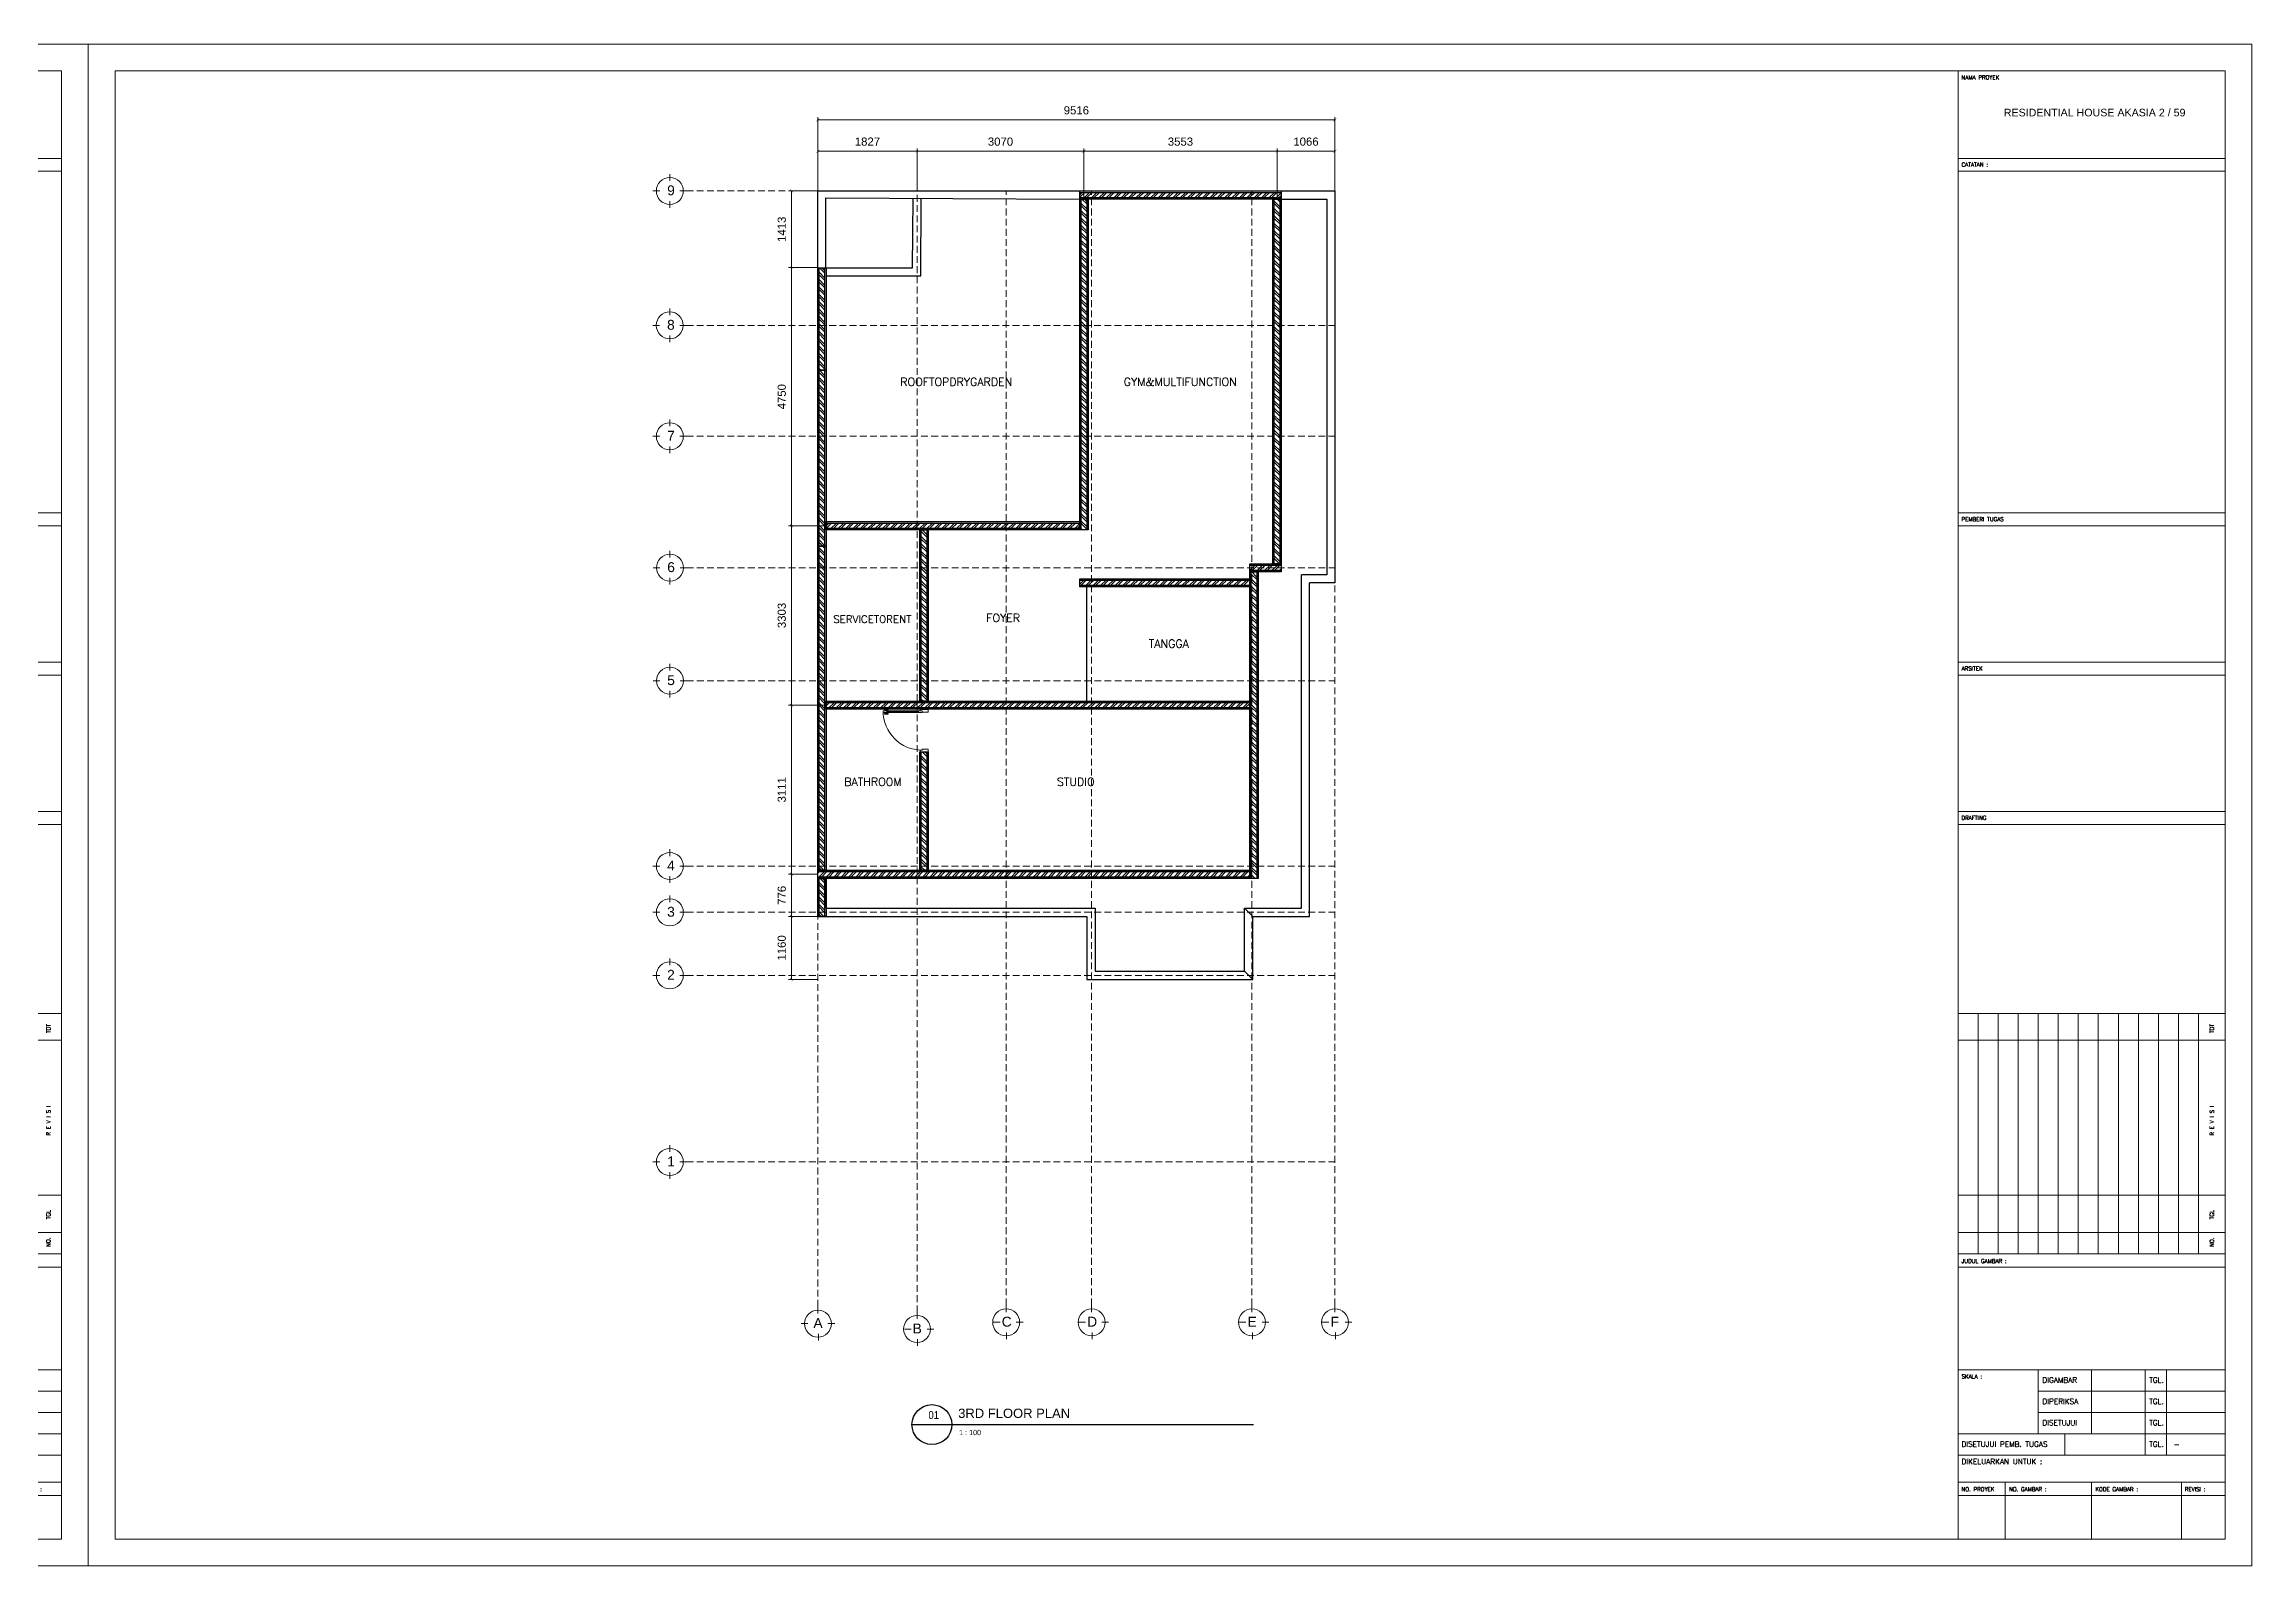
# Model space of a CAD drawing. Header units: millimetres. Extents: x -322387 to 1539330, y -108868 to 282714.
# Drawn here: x 621608 to 662232, y 56496 to 84503 of the extents above; entities that cross this region are included whole.
import ezdxf
from ezdxf.enums import TextEntityAlignment as Align

# ---------------------------------------------------------------- set-up
doc = ezdxf.new("R2010")
doc.units = ezdxf.units.MM
doc.header["$MEASUREMENT"] = 0
for name, pattern in [('DASHED2', [0.375, 0.25, -0.125]), ('HIDDEN2', [0.1875, 0.125, -0.0625]), ('SLD-Solid', [0])]:
    doc.linetypes.add(name, pattern=pattern)
for name, color, linetype, lineweight in [('09-Arsiran', 8, 'Continuous', 5), ('AS', 8, 'HIDDEN2', 5), ('DOOR OPENING', 4, 'SLD-Solid', 5), ('HATCH', 8, 'Continuous', 5), ('KOP', 7, 'Continuous', 80), ('LEGEND', 1, 'DASHED2', 50), ('XR-KOP A3_MOZART$0$A-TXTKOP', 3, 'Continuous', 5), ('XR-KOP A3_MOZART$0$KOP-A1$0$A-GRSKOP', 1, 'Continuous', 5), ('XR-KOP A3_MOZART$0$KOP-A1$0$A-TXTKOP', 3, 'Continuous', 5)]:
    doc.layers.add(name, color=color, linetype=linetype, lineweight=lineweight)
doc.layers.add('NOT', color=1, linetype='Continuous')
doc.layers.add('WALL', color=255, linetype='Continuous')
doc.styles.add('HAND', font='ROMAND.SHX', dxfattribs={"width": 0.8, "height": 250})
doc.styles.add('NOTEXT1', font='arial.ttf')
doc.styles.add('NOTEXT2', font='arial.ttf')
doc.styles.add('NOTEXT4', font='arial.ttf')
doc.styles.get("Standard").update_dxf_attribs({"font": 'arial.ttf'})
doc.styles.add('style2', font='times.ttf', dxfattribs={"height": 0.18})
doc.styles.add('XR-KOP A3_MOZART$0$KOP-A1$0$ROMANS', font='romans.shx', dxfattribs={"height": 200})
doc.styles.add('XR-KOP A3_MOZART$0$ROMANS', font='romans.shx', dxfattribs={"height": 200})
doc.dimstyles.new('DIM100', dxfattribs={"dimscale": 0, "dimtxt": 150, "dimasz": 50, "dimexe": 50, "dimexo": 0, "dimgap": 100, "dimtad": 1, "dimtoh": 1, "dimdec": 0, "dimdsep": 46, "dimtxsty": 'Standard', "dimblk": 'ARCHTICK', "dimcen": 1, "dimclrd": 1, "dimclre": 1, "dimadec": 0, "dimazin": 0, "dimtfac": 250, "dimtdec": 0, "dimtix": 1, "dimtmove": 0, "dimatfit": 3, "dimldrblk": 'DOT', "dimfxl": 150, "dimtolj": 1, "dimtzin": 0, "dimlwd": 5, "dimlwe": 5, "dimarcsym": 0})

# ---------------------------------------------------------------- blocks, each defined once
blk = doc.blocks.new('hsdh')
at = {"layer": 'XR-KOP A3_MOZART$0$KOP-A1$0$A-GRSKOP', "linetype": 'Continuous', "lineweight": 5}
for p, q in [((140385, 56660), (140385, 82138)), ((140385, 80618), (145017, 80618)), ((140385, 74466), (145017, 74466)), ((140385, 74244), (145017, 74244)), ((140385, 71876), (145017, 71876)), ((140385, 71654), (145017, 71654)), ((140385, 69286), (145017, 69286)), ((140385, 69063), (145017, 69063)), ((140385, 65781), (145017, 65781)), ((140385, 65781), (145017, 65781)), ((140732, 61611), (140732, 65781)), ((141079, 61611), (141079, 65781)), ((141427, 61611), (141427, 65781)), ((141774, 61611), (141774, 65781)), ((142122, 61611), (142122, 65781)), ((142469, 61611), (142469, 65781)), ((142816, 61611), (142816, 65781)), ((143164, 61611), (143164, 65781)), ((143511, 61611), (143511, 65781)), ((143859, 61611), (143859, 65781)), ((144206, 61611), (144206, 65781)), ((144554, 61611), (144554, 65781)), ((140385, 65317), (145017, 65317)), ((140385, 62631), (145017, 62631)), ((140385, 61982), (145017, 61982)), ((140385, 61611), (145017, 61611)), ((140385, 61611), (145017, 61611)), ((140385, 61380), (145017, 61380)), ((140385, 59597), (145017, 59597)), ((141774, 59597), (141774, 58485)), ((142701, 59597), (142701, 58485)), ((143627, 59597), (143627, 58115)), ((143998, 59597), (143998, 58115)), ((141774, 59226), (145017, 59226)), ((141774, 58856), (145017, 58856)), ((140385, 58485), (145017, 58485)), ((142237, 58485), (142237, 58115)), ((140385, 58115), (145017, 58115)), ((140385, 57651), (145017, 57651)), ((141201, 57651), (141201, 56660)), ((142701, 57651), (142701, 56660)), ((144258, 57651), (144258, 56660)), ((140385, 57420), (145017, 57420))]:
    blk.add_line(p, q, dxfattribs=at)
at = {"layer": 'XR-KOP A3_MOZART$0$KOP-A1$0$A-GRSKOP', "color": 0, "linetype": 'Continuous', "lineweight": 5}
blk.add_lwpolyline([(145480, 82601), (107945, 82601), (107945, 56197), (145480, 56197)], close=True, dxfattribs=at)
at = {"layer": 'XR-KOP A3_MOZART$0$KOP-A1$0$A-GRSKOP', "color": 5, "linetype": 'Continuous', "lineweight": 5}
blk.add_lwpolyline([(145017, 82138), (108409, 82138), (108409, 56660), (145017, 56660)], close=True, dxfattribs=at)
at = {"layer": 'XR-KOP A3_MOZART$0$KOP-A1$0$A-GRSKOP', "linetype": 'Continuous', "lineweight": 5}
blk.add_lwpolyline([(145017, 80396), (140385, 80396)], dxfattribs=at)
at = {"layer": 'KOP', "color": 7, "insert": (141177, 81480), "char_height": 132.26, "attachment_point": 1, "style": 'style2'}
blk.add_mtext('{\\fArial|b0|i0|c0|p34;RESIDENTIAL HOUSE AKASIA 2 / 59}', dxfattribs=at)
at = {"layer": 'XR-KOP A3_MOZART$0$A-TXTKOP', "lineweight": 5, "style": 'XR-KOP A3_MOZART$0$ROMANS'}
blk.add_text('-', height=92.6, dxfattribs=at).set_placement((144125, 58258))
at = {"layer": 'XR-KOP A3_MOZART$0$KOP-A1$0$A-TXTKOP', "lineweight": 5, "style": 'XR-KOP A3_MOZART$0$KOP-A1$0$ROMANS'}
for s, height, p in [('NAMA PROYEK', 69.49, (140443, 81990)), ('CATATAN :', 69.5, (140443, 80475)), ('PEMBERI TUGAS', 69.49, (140443, 74323)), ('ARSITEK', 69.5, (140443, 71733)), ('DRAFTING', 69.5, (140443, 69142)), ('JUDUL GAMBAR :', 69.49, (140443, 61451)), ('SKALA :', 69.5, (140443, 59449)), ('DIGAMBAR', 92.6, (141846, 59375)), ('TGL.', 92.6, (143699, 59375)), ('DIPERIKSA', 92.6, (141846, 59004)), ('TGL.', 92.6, (143699, 59004)), ('DISETUJUI', 92.6, (141846, 58634)), ('TGL.', 92.6, (143699, 58634)), ('DISETUJUI PEMB. TUGAS', 92.65, (140443, 58262)), ('TGL.', 92.6, (143699, 58263)), ('DIKELUARKAN UNTUK :', 92.65, (140443, 57961)), ('NO. PROYEK', 69.5, (140443, 57491)), ('NO. GAMBAR :', 69.49, (141267, 57491)), ('KODE GAMBAR :', 69.49, (142767, 57491)), ('REVISI :', 69.5, (144317, 57491))]:
    blk.add_text(s, height=height, dxfattribs=at).set_placement(p)
for s, height, p in [('TDT', 69.5, (144822, 65440)), ('R E V I S I', 69.49, (144822, 63662)), ('TGL', 69.5, (144822, 62210)), ('NO.', 69.5, (144822, 61732))]:
    blk.add_text(s, height=height, rotation=90, dxfattribs=at).set_placement(p)
blk = doc.blocks.new('NOT-28-ADI')
at = {"const_width": 50}
blk.add_lwpolyline([(-750, 0), (750, 0)], dxfattribs=at)
blk.add_circle((0, 0), 750)
at = {"layer": 'NOT'}
blk.add_line((750, 0), (12100, 0), dxfattribs=at)
at = {"color": 5, "style": 'NOTEXT4'}
for tag, p in [('JDL1', (988, 765)), ('JDL2', (988, 250))]:
    blk.add_attdef(tag, p, '', height=350, dxfattribs=at)
at = {"color": 5, "style": 'NOTEXT4', "width": 0.85}
blk.add_attdef('NO', text='', height=300, dxfattribs=at).set_placement((68, 360), align=Align.MIDDLE_CENTER)
at = {"style": 'NOTEXT1', "width": 0.85}
blk.add_attdef('REF.', text='', height=200, dxfattribs=at).set_placement((0, -190), align=Align.TOP_CENTER)
blk.add_attdef('SCALE', (1020, -398), '', height=200, dxfattribs=at)
blk.add_attdef('ROOM', text='', height=200, dxfattribs=at).set_placement((3715, -388), align=Align.RIGHT)
blk = doc.blocks.new('*U276')
at = {"layer": 'HATCH'}
h = blk.add_hatch(dxfattribs=at)
h.set_pattern_fill('ANSI32', color=0, scale=10)
h.set_pattern_definition([(45, (-9109.01, -10567.46), (-67.3519, 67.3519), []), (45, (-9064.11, -10567.46), (-67.3519, 67.3519), [])])
h.paths.add_polyline_path([(122, 50), (122, -50), (6026, -50), (6026, 50)])
at = {"layer": 'WALL', "color": 0}
for points in [[(122, 75), (6026, 75), (6026, -75), (122, -75)], [(122, 50), (6026, 50), (6026, -50), (122, -50)]]:
    blk.add_lwpolyline(points, close=True, dxfattribs=at)
blk = doc.blocks.new('*U635')
at = {"layer": 'HATCH'}
h = blk.add_hatch(dxfattribs=at)
h.set_pattern_fill('ANSI32', color=0, scale=10)
h.set_pattern_definition([(45, (-20915.64, -10567.46), (-67.35192, 67.35192), []), (45, (-20870.74, -10567.46), (-67.35192, 67.35192), [])])
h.paths.add_polyline_path([(-3909, 50), (-3909, -50), (-1750, -50), (-1750, 50)])
at = {"layer": 'WALL', "color": 0}
for points in [[(-3909, 75), (-1750, 75), (-1750, -75), (-3909, -75)], [(-3909, 50), (-1750, 50), (-1750, -50), (-3909, -50)]]:
    blk.add_lwpolyline(points, close=True, dxfattribs=at)
blk = doc.blocks.new('*U270')
at = {"layer": 'HATCH'}
h = blk.add_hatch(dxfattribs=at)
h.set_pattern_fill('ANSI32', color=0, scale=10)
h.set_pattern_definition([(45, (-34090.22, -10567.46), (-67.35192, 67.35192), []), (45, (-34045.31, -10567.46), (-67.35192, 67.35192), [])])
h.paths.add_polyline_path([(-12738, 50), (-12738, -50), (-6095, -50), (-6095, 50)])
at = {"layer": 'WALL', "color": 0}
for points in [[(-12738, 75), (-6095, 75), (-6095, -75), (-12738, -75)], [(-12738, 50), (-6095, 50), (-6095, -50), (-12738, -50)]]:
    blk.add_lwpolyline(points, close=True, dxfattribs=at)
blk = doc.blocks.new('*U273')
at = {"layer": 'HATCH'}
h = blk.add_hatch(dxfattribs=at)
h.set_pattern_fill('ANSI32', color=0, scale=10)
h.set_pattern_definition([(45, (7291.69, -10567.46), (-67.3519, 67.3519), []), (45, (7336.59, -10567.46), (-67.3519, 67.3519), [])])
h.paths.add_polyline_path([(12824, -50), (12824, 50), (9724, 50), (9724, -50)])
at = {"layer": 'WALL', "color": 0}
for points in [[(9724, 75), (12824, 75), (12824, -75), (9724, -75)], [(9724, 50), (12824, 50), (12824, -50), (9724, -50)]]:
    blk.add_lwpolyline(points, close=True, dxfattribs=at)
blk = doc.blocks.new('*U283')
at = {"layer": 'HATCH'}
h = blk.add_hatch(dxfattribs=at)
h.set_pattern_fill('ANSI32', color=0, scale=10)
h.set_pattern_definition([(45, (-32860.71, -10567.46), (-67.35192, 67.35192), []), (45, (-32815.81, -10567.46), (-67.35192, 67.35192), [])])
h.paths.add_polyline_path([(-10363, 50), (-10363, -50), (-7241, -50), (-7241, 50)])
at = {"layer": 'WALL', "color": 0}
for points in [[(-10363, 75), (-7241, 75), (-7241, -75), (-10363, -75)], [(-10363, 50), (-7241, 50), (-7241, -50), (-10363, -50)]]:
    blk.add_lwpolyline(points, close=True, dxfattribs=at)
blk = doc.blocks.new('*U274')
at = {"layer": 'HATCH'}
h = blk.add_hatch(dxfattribs=at)
h.set_pattern_fill('ANSI32', color=0, scale=10)
h.set_pattern_definition([(45, (13110.93, -10567.46), (-67.3519, 67.3519), []), (45, (13155.83, -10567.46), (-67.3519, 67.3519), [])])
h.paths.add_polyline_path([(18046, -50), (18046, 50), (10322, 50), (10322, -50)])
at = {"layer": 'WALL', "color": 0}
for points in [[(10322, 75), (18046, 75), (18046, -75), (10322, -75)], [(10322, 50), (18046, 50), (18046, -50), (10322, -50)]]:
    blk.add_lwpolyline(points, close=True, dxfattribs=at)
blk = doc.blocks.new('*U275')
at = {"layer": 'HATCH'}
h = blk.add_hatch(dxfattribs=at)
h.set_pattern_fill('ANSI32', color=0, scale=10)
h.set_pattern_definition([(45, (-7030.48, -10567.46), (-67.3519, 67.3519), []), (45, (-6985.58, -10567.46), (-67.3519, 67.3519), [])])
h.paths.add_polyline_path([(176, 50), (176, -50), (8051, -50), (8051, 50)])
at = {"layer": 'WALL', "color": 0}
for points in [[(176, 75), (8051, 75), (8051, -75), (176, -75)], [(176, 50), (8051, 50), (8051, -50), (176, -50)]]:
    blk.add_lwpolyline(points, close=True, dxfattribs=at)
blk = doc.blocks.new('*U280')
at = {"layer": 'HATCH'}
h = blk.add_hatch(dxfattribs=at)
h.set_pattern_fill('ANSI32', color=0, scale=10)
h.set_pattern_definition([(45, (-6555.1, -10567.46), (-67.3519, 67.3519), []), (45, (-6510.2, -10567.46), (-67.3519, 67.3519), [])])
h.paths.add_polyline_path([(2747, 50), (2747, -50), (5955, -50), (5955, 50)])
at = {"layer": 'WALL', "color": 0}
for points in [[(2747, 75), (5955, 75), (5955, -75), (2747, -75)], [(2747, 50), (5955, 50), (5955, -50), (2747, -50)]]:
    blk.add_lwpolyline(points, close=True, dxfattribs=at)
blk = doc.blocks.new('*U272')
at = {"layer": 'HATCH'}
h = blk.add_hatch(dxfattribs=at)
h.set_pattern_fill('ANSI32', color=0, scale=10)
h.set_pattern_definition([(45, (-3487.47, -10567.46), (-67.3519, 67.3519), []), (45, (-3442.57, -10567.46), (-67.3519, 67.3519), [])])
h.paths.add_polyline_path([(6820, -50), (6820, 50), (4950, 50), (4950, -50)])
at = {"layer": 'WALL', "color": 0}
for points in [[(4950, 75), (6820, 75), (6820, -75), (4950, -75)], [(4950, 50), (6820, 50), (6820, -50), (4950, -50)]]:
    blk.add_lwpolyline(points, close=True, dxfattribs=at)
blk = doc.blocks.new('*U269')
at = {"layer": 'HATCH'}
h = blk.add_hatch(dxfattribs=at)
h.set_pattern_fill('ANSI32', color=0, scale=10)
h.set_pattern_definition([(45, (7116.1, -10567.46), (-67.3519, 67.3519), []), (45, (7161, -10567.46), (-67.3519, 67.3519), [])])
h.paths.add_polyline_path([(13021, -50), (13021, 50), (9352, 50), (9352, -50)])
at = {"layer": 'WALL', "color": 0}
for points in [[(9352, 75), (13021, 75), (13021, -75), (9352, -75)], [(9352, 50), (13021, 50), (13021, -50), (9352, -50)]]:
    blk.add_lwpolyline(points, close=True, dxfattribs=at)
blk = doc.blocks.new('*U271')
at = {"layer": 'HATCH'}
h = blk.add_hatch(dxfattribs=at)
h.set_pattern_fill('ANSI32', color=0, scale=10)
h.set_pattern_definition([(45, (9426.55, -10567.46), (-67.3519, 67.3519), []), (45, (9471.45, -10567.46), (-67.3519, 67.3519), [])])
h.paths.add_polyline_path([(12626, -50), (12626, 50), (12057, 50), (12057, -50)])
at = {"layer": 'WALL', "color": 0}
for points in [[(12057, 75), (12626, 75), (12626, -75), (12057, -75)], [(12057, 50), (12626, 50), (12626, -50), (12057, -50)]]:
    blk.add_lwpolyline(points, close=True, dxfattribs=at)
blk = doc.blocks.new('*U279')
at = {"layer": 'HATCH'}
h = blk.add_hatch(dxfattribs=at)
h.set_pattern_fill('ANSI32', color=0, scale=10)
h.set_pattern_definition([(45, (-23283.86, -10567.46), (-67.35192, 67.35192), []), (45, (-23238.96, -10567.46), (-67.35192, 67.35192), [])])
h.paths.add_polyline_path([(-6806, 50), (-6806, -50), (-1221, -50), (-1221, 50)])
at = {"layer": 'WALL', "color": 0}
for points in [[(-6806, 75), (-1221, 75), (-1221, -75), (-6806, -75)], [(-6806, 50), (-1221, 50), (-1221, -50), (-6806, -50)]]:
    blk.add_lwpolyline(points, close=True, dxfattribs=at)
blk = doc.blocks.new('*U278')
at = {"layer": 'HATCH'}
h = blk.add_hatch(dxfattribs=at)
h.set_pattern_fill('ANSI32', color=0, scale=10)
h.set_pattern_definition([(45, (-21328.71, -10567.46), (-67.3519, 67.3519), []), (45, (-21283.81, -10567.46), (-67.3519, 67.3519), [])])
h.paths.add_polyline_path([(-3382, 50), (-3382, -50), (-2689, -50), (-2689, 50)])
at = {"layer": 'WALL', "color": 0}
for points in [[(-3382, 75), (-2689, 75), (-2689, -75), (-3382, -75)], [(-3382, 50), (-2689, 50), (-2689, -50), (-3382, -50)]]:
    blk.add_lwpolyline(points, close=True, dxfattribs=at)
blk = doc.blocks.new('*U281')
at = {"layer": 'HATCH'}
h = blk.add_hatch(dxfattribs=at)
h.set_pattern_fill('ANSI32', color=0, scale=10)
h.set_pattern_definition([(45, (16210.78, -10567.46), (-67.3519, 67.3519), []), (45, (16255.68, -10567.46), (-67.3519, 67.3519), [])])
h.paths.add_polyline_path([(18046, -50), (18046, 50), (13421, 50), (13421, -50)])
at = {"layer": 'WALL', "color": 0}
for points in [[(13421, 75), (18046, 75), (18046, -75), (13421, -75)], [(13421, 50), (18046, 50), (18046, -50), (13421, -50)]]:
    blk.add_lwpolyline(points, close=True, dxfattribs=at)
blk = doc.blocks.new('*U282')
at = {"layer": 'HATCH'}
h = blk.add_hatch(dxfattribs=at)
h.set_pattern_fill('ANSI32', color=0, scale=10)
h.set_pattern_definition([(45, (-34707.13, -10567.46), (-67.35192, 67.35192), []), (45, (-34662.23, -10567.46), (-67.35192, 67.35192), [])])
h.paths.add_polyline_path([(-12738, 50), (-12738, -50), (-6711, -50), (-6711, 50)])
at = {"layer": 'WALL', "color": 0}
for points in [[(-12738, 75), (-6711, 75), (-6711, -75), (-12738, -75)], [(-12738, 50), (-6711, 50), (-6711, -50), (-12738, -50)]]:
    blk.add_lwpolyline(points, close=True, dxfattribs=at)
blk = doc.blocks.new('_ArchTick')
at = {"color": 0, "linetype": 'ByBlock', "const_width": 0.15}
blk.add_lwpolyline([(-0.5, -0.5), (0.5, 0.5)], dxfattribs=at)
blk = doc.blocks.new('*D1178')
at = {"color": 1, "lineweight": 5, "transparency": 16777216}
for p, q in [((635844, 81802), (635844, 82581)), ((635844, 82531), (637671, 82531)), ((637671, 81802), (637671, 82581))]:
    blk.add_line(p, q, dxfattribs=at)
at = {"layer": 'Defpoints', "color": 0, "transparency": 16777216}
for p in [(637671, 82531), (635844, 81802), (637671, 81802)]:
    blk.add_point(p, dxfattribs=at)
at = {"color": 1, "lineweight": 5, "transparency": 16777216, "xscale": 50, "yscale": 50, "zscale": 50, "rotation": 180}
blk.add_blockref('_ArchTick', (635844, 82531), dxfattribs=at)
at = {"color": 1, "lineweight": 5, "transparency": 16777216, "xscale": 50, "yscale": 50, "zscale": 50}
blk.add_blockref('_ArchTick', (637671, 82531), dxfattribs=at)
at = {"color": 0, "transparency": 16777216, "insert": (636757, 82708), "char_height": 150, "attachment_point": 5}
blk.add_mtext('\\A1;1827', dxfattribs=at)
blk = doc.blocks.new('_DOT')
at = {"color": 0, "linetype": 'ByBlock'}
blk.add_line((-0.5, 0), (-1, 0), dxfattribs=at)
at = {"color": 0, "linetype": 'ByBlock', "const_width": 0.5}
blk.add_lwpolyline([(-0.25, 0, 1), (0.25, 0, 1)], format="xyb", close=True, dxfattribs=at)
blk = doc.blocks.new('*D1179')
at = {"color": 1, "lineweight": 5, "transparency": 16777216}
for p, q in [((637671, 81802), (637671, 82581)), ((637671, 82531), (640741, 82531)), ((640741, 81649), (640741, 82581))]:
    blk.add_line(p, q, dxfattribs=at)
at = {"layer": 'Defpoints', "color": 0, "transparency": 16777216}
for p in [(640741, 82531), (637671, 81802), (640741, 81649)]:
    blk.add_point(p, dxfattribs=at)
at = {"color": 1, "lineweight": 5, "transparency": 16777216, "xscale": 50, "yscale": 50, "zscale": 50, "rotation": 180}
blk.add_blockref('_ArchTick', (637671, 82531), dxfattribs=at)
at = {"color": 1, "lineweight": 5, "transparency": 16777216, "xscale": 50, "yscale": 50, "zscale": 50}
blk.add_blockref('_ArchTick', (640741, 82531), dxfattribs=at)
at = {"color": 0, "transparency": 16777216, "insert": (639206, 82708), "char_height": 150, "attachment_point": 5}
blk.add_mtext('\\A1;3070', dxfattribs=at)
blk = doc.blocks.new('*D1180')
at = {"color": 1, "lineweight": 5, "transparency": 16777216}
for p, q in [((640741, 81649), (640741, 82581)), ((640741, 82531), (644294, 82531)), ((644294, 81649), (644294, 82581))]:
    blk.add_line(p, q, dxfattribs=at)
at = {"layer": 'Defpoints', "color": 0, "transparency": 16777216}
for p in [(644294, 82531), (640741, 81649), (644294, 81649)]:
    blk.add_point(p, dxfattribs=at)
at = {"color": 1, "lineweight": 5, "transparency": 16777216, "xscale": 50, "yscale": 50, "zscale": 50, "rotation": 180}
blk.add_blockref('_ArchTick', (640741, 82531), dxfattribs=at)
at = {"color": 1, "lineweight": 5, "transparency": 16777216, "xscale": 50, "yscale": 50, "zscale": 50}
blk.add_blockref('_ArchTick', (644294, 82531), dxfattribs=at)
at = {"color": 0, "transparency": 16777216, "insert": (642517, 82708), "char_height": 150, "attachment_point": 5}
blk.add_mtext('\\A1;3553', dxfattribs=at)
blk = doc.blocks.new('*D1181')
at = {"color": 1, "lineweight": 5, "transparency": 16777216}
for p, q in [((644294, 81649), (644294, 82581)), ((644294, 82531), (645360, 82531)), ((645360, 81802), (645360, 82581))]:
    blk.add_line(p, q, dxfattribs=at)
at = {"layer": 'Defpoints', "color": 0, "transparency": 16777216}
for p in [(645360, 82531), (645360, 81802), (644294, 81649)]:
    blk.add_point(p, dxfattribs=at)
at = {"color": 1, "lineweight": 5, "transparency": 16777216, "xscale": 50, "yscale": 50, "zscale": 50, "rotation": 180}
blk.add_blockref('_ArchTick', (644294, 82531), dxfattribs=at)
at = {"color": 1, "lineweight": 5, "transparency": 16777216, "xscale": 50, "yscale": 50, "zscale": 50}
blk.add_blockref('_ArchTick', (645360, 82531), dxfattribs=at)
at = {"color": 0, "transparency": 16777216, "insert": (644827, 82708), "char_height": 150, "attachment_point": 5}
blk.add_mtext('\\A1;1066', dxfattribs=at)
blk = doc.blocks.new('*D1182')
at = {"color": 1, "lineweight": 5, "transparency": 16777216}
for p, q in [((635844, 81802), (635844, 83158)), ((635844, 83108), (645360, 83108)), ((645360, 81802), (645360, 83158))]:
    blk.add_line(p, q, dxfattribs=at)
at = {"layer": 'Defpoints', "color": 0, "transparency": 16777216}
for p in [(645360, 83108), (635844, 81802), (645360, 81802)]:
    blk.add_point(p, dxfattribs=at)
at = {"color": 1, "lineweight": 5, "transparency": 16777216, "xscale": 50, "yscale": 50, "zscale": 50, "rotation": 180}
blk.add_blockref('_ArchTick', (635844, 83108), dxfattribs=at)
at = {"color": 1, "lineweight": 5, "transparency": 16777216, "xscale": 50, "yscale": 50, "zscale": 50}
blk.add_blockref('_ArchTick', (645360, 83108), dxfattribs=at)
at = {"color": 0, "transparency": 16777216, "insert": (640602, 83284), "char_height": 150, "attachment_point": 5}
blk.add_mtext('\\A1;9516', dxfattribs=at)
blk = doc.blocks.new('*D1183')
at = {"color": 1, "lineweight": 5, "transparency": 16777216}
for p, q in [((635844, 81802), (635307, 81802)), ((635357, 81802), (635357, 80389)), ((635844, 80389), (635307, 80389))]:
    blk.add_line(p, q, dxfattribs=at)
at = {"layer": 'Defpoints', "color": 0, "transparency": 16777216}
for p in [(635844, 81802), (635357, 80389), (635844, 80389)]:
    blk.add_point(p, dxfattribs=at)
at = {"color": 1, "lineweight": 5, "transparency": 16777216, "xscale": 50, "yscale": 50, "zscale": 50}
for p, rotation in [((635357, 81802), 90), ((635357, 80389), 270)]:
    blk.add_blockref('_ArchTick', p, dxfattribs=dict(at, rotation=rotation))
at = {"color": 0, "transparency": 16777216, "insert": (635181, 81095), "char_height": 150, "attachment_point": 5, "rotation": 90}
blk.add_mtext('\\A1;1413', dxfattribs=at)
blk = doc.blocks.new('*D1184')
at = {"color": 1, "lineweight": 5, "transparency": 16777216}
for p, q in [((635844, 80389), (635307, 80389)), ((635357, 80389), (635357, 75639)), ((635995, 75639), (635307, 75639))]:
    blk.add_line(p, q, dxfattribs=at)
at = {"layer": 'Defpoints', "color": 0, "transparency": 16777216}
for p in [(635844, 80389), (635357, 75639), (635995, 75639)]:
    blk.add_point(p, dxfattribs=at)
at = {"color": 1, "lineweight": 5, "transparency": 16777216, "xscale": 50, "yscale": 50, "zscale": 50}
for p, rotation in [((635357, 80389), 90), ((635357, 75639), 270)]:
    blk.add_blockref('_ArchTick', p, dxfattribs=dict(at, rotation=rotation))
at = {"color": 0, "transparency": 16777216, "insert": (635181, 78014), "char_height": 150, "attachment_point": 5, "rotation": 90}
blk.add_mtext('\\A1;4750', dxfattribs=at)
blk = doc.blocks.new('*D1185')
at = {"color": 1, "lineweight": 5, "transparency": 16777216}
for p, q in [((635995, 75639), (635307, 75639)), ((635357, 75639), (635357, 72336)), ((635995, 72336), (635307, 72336))]:
    blk.add_line(p, q, dxfattribs=at)
at = {"layer": 'Defpoints', "color": 0, "transparency": 16777216}
for p in [(635995, 75639), (635357, 72336), (635995, 72336)]:
    blk.add_point(p, dxfattribs=at)
at = {"color": 1, "lineweight": 5, "transparency": 16777216, "xscale": 50, "yscale": 50, "zscale": 50}
for p, rotation in [((635357, 75639), 90), ((635357, 72336), 270)]:
    blk.add_blockref('_ArchTick', p, dxfattribs=dict(at, rotation=rotation))
at = {"color": 0, "transparency": 16777216, "insert": (635181, 73988), "char_height": 150, "attachment_point": 5, "rotation": 90}
blk.add_mtext('\\A1;3303', dxfattribs=at)
blk = doc.blocks.new('*D1186')
at = {"color": 1, "lineweight": 5, "transparency": 16777216}
for p, q in [((635995, 72336), (635307, 72336)), ((635357, 72336), (635357, 69225)), ((635844, 69225), (635307, 69225))]:
    blk.add_line(p, q, dxfattribs=at)
at = {"layer": 'Defpoints', "color": 0, "transparency": 16777216}
for p in [(635995, 72336), (635357, 69225), (635844, 69225)]:
    blk.add_point(p, dxfattribs=at)
at = {"color": 1, "lineweight": 5, "transparency": 16777216, "xscale": 50, "yscale": 50, "zscale": 50}
for p, rotation in [((635357, 72336), 90), ((635357, 69225), 270)]:
    blk.add_blockref('_ArchTick', p, dxfattribs=dict(at, rotation=rotation))
at = {"color": 0, "transparency": 16777216, "insert": (635181, 70780), "char_height": 150, "attachment_point": 5, "rotation": 90}
blk.add_mtext('\\A1;3111', dxfattribs=at)
blk = doc.blocks.new('*D1176')
at = {"color": 1, "lineweight": 5, "transparency": 16777216}
for p, q in [((635844, 69225), (635307, 69225)), ((635357, 69225), (635357, 68449)), ((635844, 68449), (635307, 68449))]:
    blk.add_line(p, q, dxfattribs=at)
at = {"layer": 'Defpoints', "color": 0, "transparency": 16777216}
for p in [(635844, 69225), (635357, 68449), (635844, 68449)]:
    blk.add_point(p, dxfattribs=at)
at = {"color": 1, "lineweight": 5, "transparency": 16777216, "xscale": 50, "yscale": 50, "zscale": 50}
for p, rotation in [((635357, 69225), 90), ((635357, 68449), 270)]:
    blk.add_blockref('_ArchTick', p, dxfattribs=dict(at, rotation=rotation))
at = {"color": 0, "transparency": 16777216, "insert": (635181, 68837), "char_height": 150, "attachment_point": 5, "rotation": 90}
blk.add_mtext('\\A1;776', dxfattribs=at)
blk = doc.blocks.new('*D1177')
at = {"color": 1, "lineweight": 5, "transparency": 16777216}
for p, q in [((635844, 68449), (635307, 68449)), ((635357, 68449), (635357, 67289)), ((635845, 67289), (635307, 67289))]:
    blk.add_line(p, q, dxfattribs=at)
at = {"layer": 'Defpoints', "color": 0, "transparency": 16777216}
for p in [(635844, 68449), (635357, 67289), (635845, 67289)]:
    blk.add_point(p, dxfattribs=at)
at = {"color": 1, "lineweight": 5, "transparency": 16777216, "xscale": 50, "yscale": 50, "zscale": 50}
for p, rotation in [((635357, 68449), 90), ((635357, 67289), 270)]:
    blk.add_blockref('_ArchTick', p, dxfattribs=dict(at, rotation=rotation))
at = {"color": 0, "transparency": 16777216, "insert": (635181, 67869), "char_height": 150, "attachment_point": 5, "rotation": 90}
blk.add_mtext('\\A1;1160', dxfattribs=at)
blk = doc.blocks.new('KUSEN PINTU')
at = {"layer": 'DOOR OPENING', "linetype": 'Continuous', "transparency": 33554687}
for p, q in [((-50, 110), (-30, 110)), ((-50, 0), (-50, 110)), ((-5, 0), (-50, 0)), ((-30, 110), (-30, 150)), ((-30, 150), (-5, 150)), ((-5, 150), (-5, 145)), ((-5, 145), (0, 145)), ((0, 5), (-5, 5)), ((-5, 5), (-5, 0)), ((0, 145), (0, 5))]:
    blk.add_line(p, q, dxfattribs=at)
at = {"layer": 'DOOR OPENING', "linetype": 'Continuous', "ltscale": 10, "transparency": 33554687}
for p, q in [((0, 145), (0, 150)), ((0, 5), (0, 0))]:
    blk.add_line(p, q, dxfattribs=at)
blk = doc.blocks.new('43334GGG')
at = {"layer": 'DOOR OPENING', "linetype": 'Continuous', "transparency": 33554687}
for p, q in [((256087, 171755), (256087, 171784)), ((256155, 171784), (256087, 171784)), ((256087, 171755), (256155, 171755)), ((256155, 171755), (256155, 171784)), ((256711, 171804), (256711, 171813)), ((256711, 171813), (256779, 171813)), ((256779, 171804), (256711, 171804)), ((256779, 171735), (256711, 171735)), ((256711, 171735), (256711, 171727)), ((256711, 171727), (256779, 171727)), ((256739, 171784), (256807, 171784)), ((256739, 171755), (256739, 171784)), ((256807, 171755), (256739, 171755)), ((256762, 171784), (256762, 171787)), ((256784, 171784), (256762, 171784)), ((256784, 171755), (256762, 171755)), ((256762, 171755), (256762, 171753)), ((256763, 171788), (256782, 171788)), ((256763, 171751), (256782, 171751)), ((256779, 171813), (256779, 171804)), ((256779, 171727), (256779, 171735)), ((256784, 171787), (256784, 171784)), ((256784, 171753), (256784, 171755)), ((256807, 171784), (256807, 171755))]:
    blk.add_line(p, q, dxfattribs=at)
at = {"layer": 'DOOR OPENING', "transparency": 33554687}
blk.add_line((256087, 171784), (256127, 171784), dxfattribs=at)
at = {"layer": 'DOOR OPENING', "linetype": 'Continuous', "ltscale": 10, "transparency": 33554687}
for p, q in [((256155, 171784), (256739, 171784)), ((256739, 171770), (256155, 171770)), ((256155, 171755), (256739, 171755)), ((256770, 171804), (256770, 171788)), ((256770, 171751), (256770, 171735)), ((256776, 171804), (256776, 171788)), ((256776, 171751), (256776, 171735))]:
    blk.add_line(p, q, dxfattribs=at)
at = {"layer": 'DOOR OPENING', "ltscale": 10, "transparency": 33554687}
blk.add_arc((256087, 171784), 720, 270, 0, dxfattribs=at)
at = {"layer": 'DOOR OPENING', "linetype": 'Continuous', "transparency": 33554687}
for centre, start, end in [((256763, 171787), 90, 180), ((256763, 171753), 180, 270), ((256782, 171787), 0, 90), ((256782, 171753), 270, 0)]:
    blk.add_arc(centre, 1.69, start, end, dxfattribs=at)
at = {"layer": 'DOOR OPENING', "linetype": 'Continuous', "transparency": 33554687, "xscale": -1, "rotation": 270}
blk.add_blockref('KUSEN PINTU', (255977, 171814), dxfattribs=at)
at = {"layer": 'DOOR OPENING', "linetype": 'Continuous', "transparency": 33554687, "rotation": 270}
blk.add_blockref('KUSEN PINTU', (255977, 171034), dxfattribs=at)

msp = doc.modelspace()

# ---------------------------------------------------------------- linework, layer by layer
for p, q in [((640795.1453, 72411.8814), (640795.1453, 74511.8814)), ((644743.7925, 68598.9637), (644743.7925, 74737.6109)), ((644893.7925, 68448.9637), (644893.7925, 74587.6109)), ((643696.6042, 67438.9637), (643696.6042, 68598.9637)), ((643846.6042, 67288.9637), (643846.6042, 68448.9637)), ((640945.1453, 67438.9637), (643696.6042, 67438.9637)), ((640795.1453, 67288.9637), (643846.6042, 67288.9637))]:
    msp.add_line(p, q)
for points in [[(635843.6864, 80388.5835), (635843.6864, 81801.8814), (640665.1453, 81800.4226)], [(635993.6864, 80388.5835), (635993.6864, 81676.2916), (640664.3146, 81650.4249)], [(637588.7954, 80388.5835), (637595.8759, 81667.0773)], [(637739.7281, 80238.5835), (637745.8736, 81666.2466)], [(644369.522, 81800.4226), (645359.522, 81801.8814), (645359.522, 74587.6109)], [(644369.743, 81650.4227), (645209.522, 81651.6602), (645209.522, 74737.6109)], [(635995.1453, 80388.5835), (637588.7954, 80388.5835)], [(635995.1453, 80238.5835), (637739.7281, 80238.5835)], [(645209.522, 74737.6109), (644743.7925, 74737.6109)], [(645359.522, 74587.6109), (644893.7925, 74587.6109)], [(635843.6864, 69148.9637), (635843.6864, 68448.9637), (640795.1453, 68448.9637)], [(635993.6864, 69148.9637), (635993.6864, 68598.9637), (640945.1453, 68598.9637)], [(640795.1453, 68448.9637), (640795.1453, 67288.9637)], [(640945.1453, 68598.9637), (640945.1453, 67438.9637)], [(643696.6042, 68598.9637), (644743.7925, 68598.9637)], [(643696.6042, 68598.9637), (643846.6042, 68448.9637)], [(643846.6042, 68448.9637), (644893.7925, 68448.9637)], [(643846.6042, 67288.9637), (643696.6042, 67438.9637)]]:
    msp.add_lwpolyline(points)
at = {"layer": '09-Arsiran'}
for p, q in [((633121.0242, 82111.9092), (633121.0242, 81987.8981)), ((632810.9964, 81801.8814), (632935.0075, 81801.8814)), ((633307.0408, 81801.8814), (633431.052, 81801.8814)), ((633121.0242, 81615.8648), (633121.0242, 81491.8537)), ((633119.5653, 79636.9092), (633119.5653, 79512.8981)), ((632809.5375, 79326.8814), (632933.5486, 79326.8814)), ((633305.582, 79326.8814), (633429.5931, 79326.8814)), ((633119.5653, 79140.8648), (633119.5653, 79016.8537)), ((633121.0242, 77595.4503), (633121.0242, 77471.4392)), ((632810.9964, 77285.4226), (632935.0075, 77285.4226)), ((633307.0408, 77285.4226), (633431.052, 77285.4226)), ((633121.0242, 77099.4059), (633121.0242, 76975.3948)), ((633122.4831, 75176.1798), (633122.4831, 75052.1687)), ((632812.4553, 74866.152), (632936.4664, 74866.152)), ((633308.4997, 74866.152), (633432.5108, 74866.152)), ((633122.4831, 74680.1353), (633122.4831, 74556.1242)), ((632812.4553, 72786.8814), (632936.4664, 72786.8814)), ((633122.4831, 73096.9092), (633122.4831, 72972.8981)), ((633308.4997, 72786.8814), (633432.5108, 72786.8814)), ((633122.4831, 72600.8648), (633122.4831, 72476.8537)), ((633121.0242, 69684.7209), (633121.0242, 69560.7098)), ((632810.9964, 69374.6931), (632935.0075, 69374.6931)), ((633121.0242, 69188.6765), (633121.0242, 69064.6653)), ((633307.0408, 69374.6931), (633431.052, 69374.6931)), ((633121.0242, 68833.9915), (633121.0242, 68709.9804)), ((632810.9964, 68523.9637), (632935.0075, 68523.9637)), ((633307.0408, 68523.9637), (633431.052, 68523.9637)), ((633121.0242, 67673.9915), (633121.0242, 67549.9804)), ((632810.9964, 67363.9637), (632935.0075, 67363.9637)), ((633307.0408, 67363.9637), (633431.052, 67363.9637)), ((633121.0242, 64238.9915), (633121.0242, 64114.9804)), ((632810.9964, 63928.9637), (632935.0075, 63928.9637)), ((633307.0408, 63928.9637), (633431.052, 63928.9637)), ((633121.0242, 63742.947), (633121.0242, 63618.9359)), ((635535.1175, 60954.3125), (635659.1287, 60954.3125)), ((635845.1453, 61264.3403), (635845.1453, 61140.3292)), ((636031.162, 60954.3125), (636155.1731, 60954.3125)), ((637670.8748, 61164.3403), (637670.8748, 61040.3292)), ((639075.847, 60979.3125), (639199.8581, 60979.3125)), ((639310.1453, 61289.3403), (639310.1453, 61165.3292)), ((639496.162, 60979.3125), (639620.1731, 60979.3125)), ((640648.7647, 60979.3125), (640772.7758, 60979.3125)), ((640883.0631, 61289.3403), (640883.0631, 61165.3292)), ((641069.0797, 60979.3125), (641193.0909, 60979.3125)), ((643598.7647, 60979.3125), (643722.7758, 60979.3125)), ((643833.0631, 61289.3403), (643833.0631, 61165.3292)), ((644019.0797, 60979.3125), (644143.0909, 60979.3125)), ((645125.2236, 60979.3125), (645249.2347, 60979.3125)), ((645359.522, 61289.3403), (645359.522, 61165.3292)), ((645545.5386, 60979.3125), (645669.5497, 60979.3125)), ((635853.9985, 60768.4539), (635853.9985, 60644.4428)), ((637436.5764, 60854.3125), (637560.5875, 60854.3125)), ((637679.728, 60668.4539), (637679.728, 60544.4428)), ((637856.8914, 60854.3125), (637980.9025, 60854.3125)), ((639318.9985, 60793.4539), (639318.9985, 60669.4428)), ((640891.9163, 60793.4539), (640891.9163, 60669.4428)), ((643841.9163, 60793.4539), (643841.9163, 60669.4428)), ((645368.3752, 60793.4539), (645368.3752, 60669.4428))]:
    msp.add_line(p, q, dxfattribs=at)
for centre in [(633121.0242, 81801.8814), (633119.5653, 79326.8814), (633121.0242, 77285.4226), (633122.4831, 74866.152), (633122.4831, 72786.8814), (633121.0242, 69374.6931), (633121.0242, 68523.9637), (633121.0242, 67363.9637), (633121.0242, 63928.9637), (635845.1453, 60954.3125), (637670.8748, 60854.3125), (639310.1453, 60979.3125), (640883.0631, 60979.3125), (643833.0631, 60979.3125), (645359.522, 60979.3125)]:
    msp.add_circle(centre, 248.0222, dxfattribs=at)
at = {"layer": 'AS', "ltscale": 1000}
for p, q in [((633431.052, 81801.8814), (645359.522, 81801.8814)), ((635845.1453, 61264.3403), (635845.1453, 81801.8814)), ((637670.8748, 61164.3403), (637670.8748, 81801.8814)), ((639310.1453, 61289.3403), (639310.1453, 81801.8814)), ((640883.0631, 61289.3403), (640883.0631, 81801.8814)), ((643833.0631, 61289.3403), (643833.0631, 81801.8814)), ((645359.522, 61289.3403), (645359.522, 81801.8814)), ((633429.5931, 79326.8814), (645358.0631, 79326.8814)), ((633431.052, 77285.4226), (645359.522, 77285.4226)), ((633432.5108, 74866.152), (645360.9808, 74866.152)), ((633432.5108, 72786.8814), (645360.9808, 72786.8814)), ((633431.052, 69374.6931), (645359.522, 69374.6931)), ((633431.052, 68523.9637), (645359.522, 68523.9637)), ((633431.052, 67363.9637), (645359.522, 67363.9637)), ((633431.052, 63928.9637), (645359.522, 63928.9637))]:
    msp.add_line(p, q, dxfattribs=at)

# ---------------------------------------------------------------- block references
at = {"xscale": 1.009725849341427, "yscale": 1.009725849341427, "zscale": 1.009725849341427}
for name, p, rotation in [('*U269', (653812.7603, 81724.6931), 180), ('*U282', (640740.8748, 68786.5787), 270), ('*U270', (644293.7925, 68786.5787), 270), ('*U272', (635919.4159, 85386.5787), 270), ('*U280', (635919.4159, 81274.4965), 270), ('*U281', (654217.137, 75639.0698), 180), ('*U283', (637799.4159, 65099.4965), 270), ('*U276', (635919.4159, 75385.1198), 270), ('*U271', (656544.2192, 74864.6931), 180), ('*U279', (643870.8748, 67916.5787), 270), ('*U273', (653614.2192, 74587.6109), 180), ('*U274', (654217.137, 72336.152), 180), ('*U635', (637799.4159, 67533.661), 270), ('*U275', (643972.7603, 69224.6931), 180), ('*U278', (635919.4159, 65733.661), 270)]:
    msp.add_blockref(name, p, dxfattribs=dict(at, rotation=rotation))
at = {"xscale": -1}
msp.add_blockref('43334GGG', (893851.8861, -99554.0248), dxfattribs=at)
at = {"layer": 'LEGEND', "xscale": 1.060683167240732, "yscale": 1.060683167240732, "zscale": 1.060683167240732}
for p in [(468111.5468, -3110.6789), (507923.9859, -3110.6789)]:
    msp.add_blockref('hsdh', p, dxfattribs=at)
at = {"layer": 'NOT'}
ref = msp.add_blockref('NOT-28-ADI', (637943.9361, 59096.1446), dxfattribs=dict(at, xscale=0.4890481213859837, yscale=0.4890481213859837, zscale=0.4890481213859837))
ref.add_attrib('NO', '01', dxfattribs={"layer": '0', "color": 5, "height": 146.71444, "style": 'NOTEXT2', "width": 0.85}).set_placement((637977.2066, 59272.026), align=Align.MIDDLE_CENTER)
ref.add_attrib('JDL2', '3RD FLOOR PLAN', (638426.9748, 59218.4275), dxfattribs={"layer": '0', "color": 5, "height": 171.166842, "style": 'NOTEXT2'})
ref.add_attrib('SCALE', '1 : 100', (638442.5399, 58901.541), dxfattribs={"layer": '0', "height": 97.80962, "style": 'NOTEXT1', "width": 0.85})

# ---------------------------------------------------------------- texts
at = {"color": 4, "style": 'HAND'}
for tag, height, p in [('ROOFTOPDRYGARDEN', 148.393341, (638391.8001, 78287.0588)), ('GYM&MULTIFUNCTION', 148.393341, (642513.567, 78287.0588)), ('SERVICETORENT', 138.590192, (636846.2102, 73918.6351)), ('FOYER', 148.393341, (639254.7155, 73942.3311)), ('TANGGA', 148.393341, (642303.2286, 73468.2951)), ('BATHROOM', 148.393341, (636858.807, 70925.7137)), ('STUDIO', 148.393341, (640591.1342, 70925.7137))]:
    msp.add_attdef(tag, text='%%UDENAH LANTAI DASAR', height=height, rotation=0.00000365, dxfattribs=at).set_placement(p, align=Align.MIDDLE)
at = {"layer": '09-Arsiran', "color": 2, "char_height": 181.6238, "attachment_point": 1}
for s, width, insert in [('9', 181.623762, (633071.735, 81903.2241)), ('8', 181.623762, (633070.2761, 79428.2241)), ('7', 43.206727, (633071.735, 77386.7652)), ('6', 43.206727, (633073.1938, 74967.4946)), ('5', 43.206727, (633073.1938, 72888.2241)), ('4', 43.206727, (633071.735, 69476.0358)), ('3', 43.206727, (633071.735, 68625.3063)), ('2', 43.206727, (633071.735, 67465.3063)), ('1', 43.206727, (633071.735, 64030.3063)), ('A', 43.206727, (635763.2675, 61055.6551)), ('B', 43.206727, (637588.9969, 60955.6551)), ('C', 43.206727, (639228.2675, 61080.6551)), ('D', 43.206727, (640801.1852, 61080.6551)), ('E', 43.206727, (643751.1852, 61080.6551)), ('F', 181.623762, (645277.6441, 61080.6551))]:
    msp.add_mtext_dynamic_manual_height_columns(s, width=width, gutter_width=908.1188, heights=[0], dxfattribs=dict(at, insert=insert))

# ---------------------------------------------------------------- dimensions: what is measured, and where the dimension line sits
for base, p1, p2, override, picture, middle in [((645359.522, 83107.8725), (635843.6864, 81801.8814), (645359.522, 81801.8814), {"dimscale": 1}, '*D1182', (640601.6042, 83284.4584)), ((637670.8748, 82531.2131), (635843.6864, 81801.8814), (637670.8748, 81801.8814), {"dimscale": 1}, '*D1178', (636757.2806, 82707.799)), ((640740.8748, 82531.2131), (637670.8748, 81801.8814), (640740.8748, 81648.9637), {"dimscale": 1, "dimtmove": 1}, '*D1179', (639205.8748, 82707.8502)), ((644293.7925, 82531.2131), (640740.8748, 81648.9637), (644293.7925, 81648.9637), {"dimscale": 1, "dimtmove": 1}, '*D1180', (642517.3336, 82707.8502)), ((645359.522, 82531.2131), (644293.7925, 81648.9637), (645359.522, 81801.8814), {"dimscale": 1, "dimtmove": 1}, '*D1181', (644826.6572, 82707.799))]:
    dim = msp.add_linear_dim(base=base, p1=p1, p2=p2, dimstyle='DIM100', override=override)
    dim.commit()
    dim.dimension.update_dxf_attribs({"geometry": picture, "text_midpoint": middle})
for base, p1, p2, override, picture, middle in [((635357.4602, 80388.5835), (635843.6864, 81801.8814), (635843.6864, 80388.5835), {"dimscale": 1}, '*D1183', (635180.8231, 81095.2325)), ((635357.4602, 75639.0698), (635843.6864, 80388.5835), (635995.1453, 75639.0698), {"dimscale": 1, "dimtmove": 1}, '*D1184', (635180.8742, 78013.8266)), ((635357.4602, 72336.152), (635995.1453, 75639.0698), (635995.1453, 72336.152), {"dimscale": 1, "dimtmove": 1}, '*D1185', (635180.8231, 73987.6109)), ((635357.4602, 69224.6931), (635995.1453, 72336.152), (635843.6864, 69224.6931), {"dimscale": 1, "dimtmove": 1}, '*D1186', (635180.8231, 70780.4226)), ((635357.4602, 68448.9637), (635843.6864, 69224.6931), (635843.6864, 68448.9637), {"dimscale": 1, "dimtmove": 1}, '*D1176', (635180.8742, 68836.8284)), ((635357.4602, 67288.9637), (635843.6864, 68448.9637), (635845.1453, 67288.9637), {"dimscale": 1, "dimtmove": 1}, '*D1177', (635180.8742, 67868.9637))]:
    dim = msp.add_linear_dim(base=base, p1=p1, p2=p2, angle=90, dimstyle='DIM100', override=override)
    dim.commit()
    dim.dimension.update_dxf_attribs({"geometry": picture, "text_midpoint": middle})

doc.saveas('drawing.dxf')
